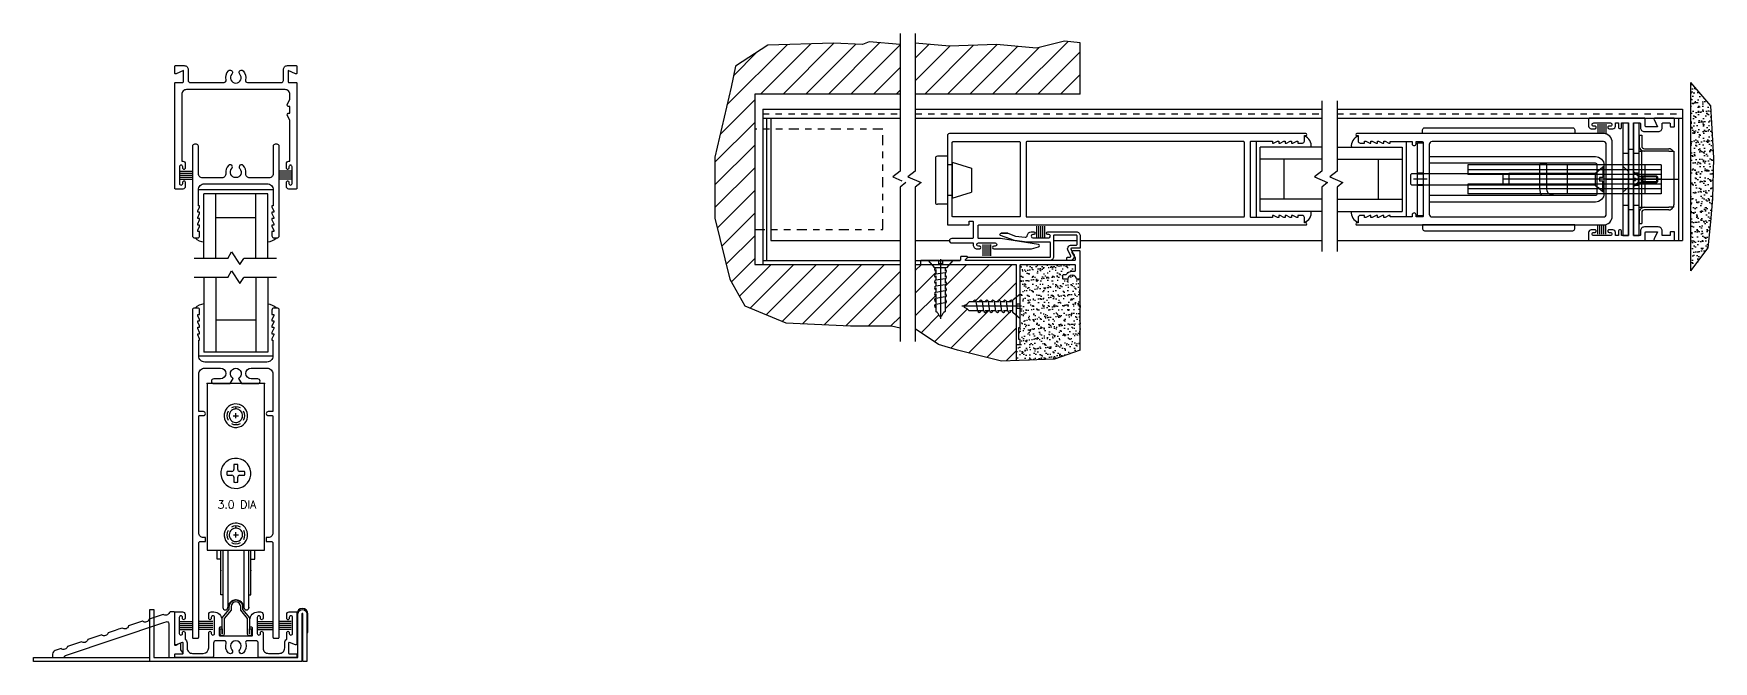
# Model space of a CAD drawing. Extents: x -7 to 43, y -9 to 27.6.
# Drawn here: x -6.07 to 20.16, y 11.14 to 20.94 of the extents above; entities that cross this region are included whole.
import ezdxf
from ezdxf.enums import TextEntityAlignment as Align

# ---------------------------------------------------------------- set-up
doc = ezdxf.new("R2010")
doc.units = 0
doc.header["$LTSCALE"] = 0.25
doc.header["$MEASUREMENT"] = 0
doc.linetypes.add('HIDDEN', pattern=[0.375, 0.25, -0.125])
doc.linetypes.add('PHANTOM2', pattern=[1.25, 0.625, -0.125, 0.125, -0.125, 0.125, -0.125])
doc.layers.get('0').update_dxf_attribs({"linetype": 'CONTINUOUS'})
for name, color, linetype in [('DIM', 7, 'CONTINUOUS'), ('FRAME', 1, 'CONTINUOUS'), ('GLASS-VINYL', 7, 'CONTINUOUS'), ('HEM COVER', 4, 'CONTINUOUS'), ('LATCH', 5, 'CONTINUOUS'), ('MISC', 7, 'CONTINUOUS'), ('POCKET-CLOSER', 1, 'CONTINUOUS'), ('RISER', 7, 'CONTINUOUS'), ('SEAL', 7, 'CONTINUOUS'), ('SILL-PAN', 7, 'CONTINUOUS'), ('STRIKE', 7, 'CONTINUOUS'), ('TEXT', 7, 'CONTINUOUS'), ('VENT', 5, 'CONTINUOUS')]:
    doc.layers.add(name, color=color, linetype=linetype)
doc.styles.get("Standard").update_dxf_attribs({"font": 'simplex.shx'})

# ---------------------------------------------------------------- blocks, each defined once
blk = doc.blocks.new('A$C1D443341')
for p, q in [((0, 0.719), (0, 0.031)), ((0.188, 0.75), (0.031, 0.75)), ((0.188, 0.75), (0.188, 0)), ((0.264, 0.615), (0.188, 0.615)), ((0.264, 0.656), (0.562, 0.563)), ((0.264, 0.656), (0.264, 0.094)), ((0.562, 0.563), (0.562, 0.187)), ((0.188, 0), (0.031, 0)), ((0.264, 0.135), (0.188, 0.135)), ((0.264, 0.094), (0.562, 0.187))]:
    blk.add_line(p, q)
for centre, start, end in [((0.031, 0.719), 90, 180), ((0.031, 0.031), 180, 270)]:
    blk.add_arc(centre, 0.031, start, end)
blk = doc.blocks.new('A$C0DB918E6')
at = {"layer": 'MISC', "xscale": 0.25, "yscale": 0.25, "zscale": 0.25}
blk.add_blockref('A$C1D443341', (0, 0), dxfattribs=at)
blk = doc.blocks.new('3004 STD TOP-RAIL')
at = {"color": 5}
blk.add_lwpolyline([(-0.116, 0.106), (-0.116, 0.106, 0.216769), (-0.156, -0.018, -0.448133), (-0.218, -0.087), (-0.521, -0.087, -0.414214), (-0.583, -0.025), (-0.583, 0.405, 0.414214), (-0.614, 0.436), (-0.646, 0.436, 0.414214), (-0.677, 0.405), (-0.677, -0.993, 0.414214), (-0.646, -1.024), (-0.596, -1.024, 0.414214), (-0.565, -0.993), (-0.565, -0.924), (-0.595, -0.924), (-0.595, -0.904), (-0.565, -0.844), (-0.565, -0.824), (-0.595, -0.824), (-0.595, -0.804), (-0.565, -0.744), (-0.565, -0.724), (-0.595, -0.724), (-0.595, -0.704), (-0.565, -0.644), (-0.565, -0.624), (-0.595, -0.624), (-0.595, -0.604), (-0.565, -0.544), (-0.565, -0.524), (-0.583, -0.524), (-0.583, -0.275, -0.414214), (-0.489, -0.181), (0, -0.181), (0.489, -0.181, -0.414214), (0.583, -0.275), (0.583, -0.524), (0.565, -0.524), (0.565, -0.544), (0.595, -0.604), (0.595, -0.624), (0.565, -0.624), (0.565, -0.644), (0.595, -0.704), (0.595, -0.724), (0.565, -0.724), (0.565, -0.744), (0.595, -0.804), (0.595, -0.824), (0.565, -0.824), (0.565, -0.844), (0.595, -0.904), (0.595, -0.924), (0.565, -0.924), (0.565, -0.993, 0.414214), (0.596, -1.024), (0.646, -1.024, 0.414214), (0.677, -0.993), (0.677, 0.405, 0.414214), (0.646, 0.436), (0.614, 0.436, 0.414214), (0.583, 0.405), (0.583, -0.025, -0.414214), (0.521, -0.087), (0.218, -0.087, -0.448133), (0.156, -0.018, 0.216769), (0.116, 0.106, 0.999998), (0.062, 0.057, -0.651692), (0, -0.084, -0.651692), (-0.062, 0.057, 0.999998), (-0.116, 0.106), (-0.116, 0.106)], format="xyb", dxfattribs=at)
blk = doc.blocks.new('SINGLE TRACK SILL')
blk.add_lwpolyline([(0.518, 0), (0.364, 0, -0.414214), (0.354, 0.01), (0.354, 0.22, 0.414214), (0.314, 0.26), (0.255, 0.26), (0.187, 0.26, 0.499657), (0.158, 0.22, -0.259642), (0.123, 0.07, -1), (0.067, 0.12, 2.247229), (-0.057, 0.12, -1), (-0.113, 0.07, -0.259642), (-0.148, 0.22, 0.499657), (-0.177, 0.26), (-0.254, 0.26), (-0.304, 0.26, 0.414214), (-0.344, 0.22), (-0.344, 0.02, -0.414214), (-0.364, 0), (-0.513, 0), (-0.584, 0), (-0.939, 0, -0.414214), (-0.949, 0.01), (-0.949, 0.044, -0.414214), (-0.939, 0.054), (-0.829, 0.054, 0.414214), (-0.819, 0.064), (-0.819, 0.225, 0.528549), (-0.833, 0.235), (-0.927, 0.198, -0.528549), (-0.949, 0.212), (-0.949, 0.302), (-0.949, 0.7, -0.414214), (-0.939, 0.71), (-0.829, 0.71, -0.414214), (-0.789, 0.67), (-0.789, 0.608, -0.414214), (-0.809, 0.588), (-0.81, 0.588, -0.414214), (-0.829, 0.608), (-0.829, 0.624, 0.414214), (-0.854, 0.648), (-0.855, 0.648, 0.414214), (-0.879, 0.624), (-0.879, 0.373, 0.414214), (-0.855, 0.348), (-0.854, 0.348, 0.414214), (-0.829, 0.373), (-0.829, 0.389, -0.414214), (-0.81, 0.408), (-0.809, 0.408, -0.414214), (-0.789, 0.388), (-0.789, 0.285, -0.250492), (-0.757, 0.225), (-0.757, 0.147, 0.414214), (-0.672, 0.062), (-0.58, 0.062), (-0.504, 0.062, 0.406851), (-0.419, 0.15), (-0.419, 0.334), (-0.419, 0.388, -0.414214), (-0.399, 0.408), (-0.398, 0.408, -0.414214), (-0.379, 0.389), (-0.379, 0.373, 0.414214), (-0.355, 0.348), (-0.354, 0.348, 0.414214), (-0.329, 0.373), (-0.329, 0.624, 0.414214), (-0.354, 0.648), (-0.355, 0.648, 0.414214), (-0.379, 0.624), (-0.379, 0.608, -0.414214), (-0.398, 0.588), (-0.399, 0.588, -0.414214), (-0.419, 0.608), (-0.419, 0.67, -0.414214), (-0.379, 0.71), (-0.356, 0.71), (-0.339, 0.71, -0.414214), (-0.214, 0.585), (-0.214, 0.48, -0.414214), (-0.224, 0.47), (-0.244, 0.47, 0.414214), (-0.254, 0.46), (-0.254, 0.345, 0.414214), (-0.244, 0.335), (0.254, 0.335, 0.414214), (0.264, 0.345), (0.264, 0.46, 0.414214), (0.254, 0.47), (0.234, 0.47, -0.414214), (0.224, 0.48), (0.224, 0.585, -0.414214), (0.349, 0.71), (0.356, 0.71), (0.389, 0.71, -0.414214), (0.429, 0.67), (0.429, 0.608, -0.414214), (0.409, 0.588), (0.408, 0.588, -0.414214), (0.389, 0.608), (0.389, 0.624, 0.414214), (0.364, 0.648), (0.363, 0.648, 0.414214), (0.339, 0.624), (0.339, 0.373, 0.414214), (0.363, 0.348), (0.364, 0.348, 0.414214), (0.389, 0.373), (0.389, 0.389, -0.414214), (0.408, 0.408), (0.409, 0.408, -0.414214), (0.429, 0.388), (0.429, 0.334), (0.429, 0.147, 0.414214), (0.514, 0.062), (0.584, 0.062), (0.682, 0.062, 0.414214), (0.767, 0.147), (0.767, 0.225, -0.250492), (0.799, 0.285), (0.799, 0.388, -0.414214), (0.819, 0.408), (0.819, 0.408, -0.414214), (0.839, 0.389), (0.839, 0.373, 0.414214), (0.863, 0.348), (0.864, 0.348, 0.414214), (0.889, 0.373), (0.889, 0.624, 0.414214), (0.864, 0.648), (0.863, 0.648, 0.414214), (0.839, 0.624), (0.839, 0.608, -0.414214), (0.819, 0.588), (0.818, 0.588, -0.414214), (0.799, 0.608), (0.799, 0.67, -0.414214), (0.839, 0.71), (0.949, 0.71, -0.414214), (0.959, 0.7), (0.959, 0.302), (0.959, 0.212, -0.528549), (0.937, 0.198), (0.843, 0.235, 0.528549), (0.829, 0.225), (0.829, 0.064, 0.414214), (0.839, 0.054), (0.949, 0.054, -0.414214), (0.959, 0.044), (0.959, 0.01, -0.414214), (0.949, 0), (0.614, 0)], format="xyb", close=True)
blk = doc.blocks.new('3048 INT JAMB')
at = {"color": 1}
blk.add_lwpolyline([(0.16, 0.814), (0.16, 0.879), (0.205, 0.879), (0.205, 0.829, 0.4142136), (0.245, 0.789), (0.3055, 0.789, 0.4142136), (0.325, 0.8085), (0.325, 0.809, 0.4142136), (0.305, 0.829), (0.2845, 0.829, -0.4142136), (0.26, 0.8535), (0.26, 0.8545, -0.4142136), (0.2845, 0.879), (0.5455, 0.879, -0.4142136), (0.57, 0.8545), (0.57, 0.8535, -0.4142136), (0.5455, 0.829), (0.525, 0.829, 0.4142136), (0.505, 0.809, 0.4142136), (0.525, 0.789), (0.585, 0.789, 0.4142136), (0.625, 0.829), (0.625, 0.944, 0.4142136), (0.615, 0.954), (-0.25, 0.954, 0.4142136), (-0.26, 0.944), (-0.26, 0.829, -0.4142136), (-0.27, 0.819), (-0.448, 0.819), (-0.3965, 0.9313, 0.5466243), (-0.411, 0.954), (-0.708, 0.954, 0.4142136), (-0.718, 0.944), (-0.718, 0.829, 0.4142136), (-0.708, 0.819), (-0.66, 0.819, 0.4142136), (-0.65, 0.829), (-0.65, 0.869, -0.4142136), (-0.64, 0.879), (-0.533, 0.879, -0.4142136), (-0.523, 0.869), (-0.523, 0.804, 0.4142136), (-0.463, 0.744), (-0.245, 0.744, 0.4142136), (-0.185, 0.804), (-0.185, 0.869, -0.4142136), (-0.175, 0.879), (-0.075, 0.879), (-0.075, 0), (-0.075, -0.879), (-0.175, -0.879, -0.4142136), (-0.185, -0.869), (-0.185, -0.804, 0.4142136), (-0.245, -0.744), (-0.463, -0.744, 0.4142136), (-0.523, -0.804), (-0.523, -0.869, -0.4142136), (-0.533, -0.879), (-0.64, -0.879, -0.4142136), (-0.65, -0.869), (-0.65, -0.829, 0.4142136), (-0.66, -0.819), (-0.708, -0.819, 0.4142136), (-0.718, -0.829), (-0.718, -0.944, 0.4142136), (-0.708, -0.954), (-0.411, -0.954, 0.5466243), (-0.3965, -0.9313), (-0.448, -0.819), (-0.27, -0.819, -0.4142136), (-0.26, -0.829), (-0.26, -0.944, 0.4142136), (-0.25, -0.954), (0.615, -0.954, 0.4142136), (0.625, -0.944), (0.625, -0.829, 0.4142136), (0.585, -0.789), (0.525, -0.789, 0.4142136), (0.505, -0.809), (0.505, -0.809, 0.4142136), (0.525, -0.829), (0.5455, -0.829, -0.4142136), (0.57, -0.8535), (0.57, -0.8545, -0.4142136), (0.5455, -0.879), (0.2845, -0.879, -0.4142136), (0.26, -0.8545), (0.26, -0.8535, -0.4142136), (0.2845, -0.829), (0.305, -0.829, 0.4142136), (0.325, -0.809), (0.325, -0.8085, 0.4142136), (0.3055, -0.789), (0.245, -0.789, 0.4142136), (0.205, -0.829), (0.205, -0.879), (0.16, -0.879), (0.16, -0.814, 0.4142136), (0.135, -0.789), (0.1345, -0.789, 0.4142136), (0.11, -0.8135), (0.11, -0.879), (0, -0.879), (0, 0), (0, 0.879), (0.11, 0.879), (0.11, 0.8135, 0.4142136), (0.1345, 0.789), (0.135, 0.789, 0.4142136)], format="xyb", close=True, dxfattribs=at)
blk = doc.blocks.new('FW1020 STD SILL')
blk.add_lwpolyline([(0.075, 0.457, 1), (-0.075, 0.457), (-0.075, 0.402), (-0.184, 0.272), (-0.184, 0.03, -1), (-0.244, 0.03), (-0.244, 0.109), (-0.214, 0.109), (-0.214, 0.027), (-0.214, 0.283), (-0.105, 0.413), (-0.105, 0.457, -1), (0.105, 0.457), (0.105, 0.413), (0.214, 0.283), (0.214, 0.027), (0.214, 0.109), (0.244, 0.109), (0.244, 0.03, -1), (0.184, 0.03), (0.184, 0.272), (0.075, 0.402)], format="xyb", close=True)
blk = doc.blocks.new('3046 MS HEAD SINGLE TRACK')
blk.add_lwpolyline([(1.76, 1.095), (1.898, 1.095, -0.414214), (1.908, 1.085), (1.908, 0.982, -0.546624), (1.885, 0.968), (1.773, 1.02), (1.773, 0.842, 0.414214), (1.783, 0.831), (1.898, 0.831, -0.414214), (1.908, 0.822), (1.908, -0.821, -0.414214), (1.898, -0.831), (1.783, -0.831, -0.414214), (1.743, -0.791), (1.743, -0.724, -0.414214), (1.762, -0.704), (1.764, -0.704, -0.414214), (1.783, -0.724), (1.783, -0.745, 0.414214), (1.807, -0.769), (1.808, -0.769, 0.414214), (1.833, -0.745), (1.833, -0.484, 0.414214), (1.808, -0.459), (1.807, -0.459, 0.414214), (1.783, -0.484), (1.783, -0.505, -0.414214), (1.764, -0.524), (1.763, -0.524, -0.414214), (1.743, -0.504), (1.743, -0.437, -0.414214), (1.783, -0.397), (1.788, -0.397, 0.414214), (1.798, -0.387), (1.798, 0.245), (1.76, 0.31, -0.57735), (1.786, 0.355), (1.798, 0.355), (1.798, 0.455), (1.786, 0.455, -0.57735), (1.76, 0.5), (1.798, 0.566), (1.798, 0.646, 0.414214), (1.723, 0.721), (0.185, 0.721, 0.414214), (0.11, 0.646), (0.11, -0.387, 0.414214), (0.12, -0.397), (0.125, -0.397, -0.414214), (0.165, -0.437), (0.165, -0.504, -0.414214), (0.145, -0.524), (0.144, -0.524, -0.414214), (0.125, -0.505), (0.125, -0.484, 0.414214), (0.1, -0.459), (0.099, -0.459, 0.414214), (0.075, -0.484), (0.075, -0.745, 0.414214), (0.099, -0.769), (0.1, -0.769, 0.414214), (0.125, -0.745), (0.125, -0.724, -0.414214), (0.144, -0.704), (0.145, -0.704, -0.414214), (0.165, -0.724), (0.165, -0.791, -0.414214), (0.125, -0.831), (0.01, -0.831, -0.414214), (0, -0.821), (0, 0.822, -0.414214), (0.01, 0.831), (0.125, 0.831, 0.414214), (0.135, 0.842), (0.135, 1.02), (0.023, 0.968, -0.546624), (0, 0.982), (0, 1.085, -0.414214), (0.01, 1.095), (0.148, 1.095, -0.414214), (0.21, 1.033), (0.21, 0.863, 0.414214), (0.241, 0.831), (0.771, 0.831, 0.485225), (0.801, 0.87, -0.250378), (0.839, 1.013, -0.505732), (0.896, 1.007), (0.897, 1.006, -0.327538), (0.892, 0.963, 0.652778), (0.954, 0.823, 0.652778), (1.016, 0.963, -0.327538), (1.011, 1.006), (1.012, 1.007, -0.505732), (1.069, 1.013, -0.250378), (1.107, 0.87, 0.485225), (1.137, 0.831), (1.667, 0.831, 0.414214), (1.698, 0.863), (1.698, 1.033, -0.414214)], format="xyb", close=True)
blk = doc.blocks.new('Roller Assy 3p0 Dia - Side(EX)')
at = {"color": 7}
for p, q in [((-0.45, 0), (-0.45, -2.6)), ((0.45, 0), (-0.45, 0)), ((0.45, -2.6), (0.45, 0)), ((-0.03, -1.263), (-0.03, -1.34)), ((0.03, -1.34), (0.03, -1.263)), ((-0.06, -1.37), (-0.137, -1.37)), ((-0.137, -1.43), (-0.06, -1.43)), ((-0.03, -1.46), (-0.03, -1.537)), ((0.03, -1.537), (0.03, -1.46)), ((0.137, -1.37), (0.06, -1.37)), ((0.06, -1.43), (0.137, -1.43)), ((-0.45, -2.6), (0.45, -2.6)), ((-0.293, -2.74), (-0.293, -2.6)), ((0.297, -2.74), (0.297, -2.6)), ((-0.231, -2.74), (-0.293, -2.74)), ((0.235, -2.74), (0.297, -2.74))]:
    blk.add_line(p, q, dxfattribs=at)
at = {"linetype": 'Continuous'}
for p, q in [((-0.039, -0.5), (0.041, -0.5)), ((0.001, -0.54), (0.001, -0.46)), ((-0.038, -2.36), (0.042, -2.36)), ((0.002, -2.4), (0.002, -2.32))]:
    blk.add_line(p, q, dxfattribs=at)
for p, q in [((-0.233, -3.294), (-0.233, -2.6)), ((-0.202, -2.6), (-0.202, -3.492)), ((-0.124, -2.6), (-0.124, -3.494)), ((0.126, -2.6), (0.126, -3.494)), ((0.204, -3.492), (0.204, -2.6)), ((0.235, -3.294), (0.235, -2.6)), ((-0.202, -3.294), (-0.233, -3.294)), ((0.204, -3.294), (0.235, -3.294))]:
    blk.add_line(p, q)
at = {"color": 7}
for centre, radius, start, end in [((0.001, -0.5), 0.183, 106.169, 106.1378), ((0.001, -0.5), 0.105, 131.0231, 130.9828), ((0, -1.4), 0.235, 117.4668, 117.4309), ((0, -1.4), 0.14, 77.6505, 102.3495), ((0, -1.4), 0.14, 167.6505, 192.3495), ((-0.06, -1.34), 0.03, 270, 0), ((-0.06, -1.46), 0.03, 0, 90), ((0, -1.4), 0.14, 257.6505, 282.3495), ((0.06, -1.34), 0.03, 180, 270), ((0.06, -1.46), 0.03, 90, 180), ((0, -1.4), 0.14, 347.6505, 12.3495), ((0.002, -2.36), 0.183, 106.169, 106.1378), ((0.002, -2.36), 0.105, 131.0231, 130.9828)]:
    blk.add_arc(centre, radius, start, end, dxfattribs=at)
at = {"color": 7, "linetype": 'Continuous'}
for centre, start, end in [((0.001, -0.5), 150, 210), ((0.001, -0.5), 60, 120), ((0.001, -0.5), 330, 30), ((0.001, -0.5), 240, 300), ((0.002, -2.36), 150, 210), ((0.002, -2.36), 60, 120), ((0.002, -2.36), 330, 30), ((0.002, -2.36), 240, 300)]:
    blk.add_arc(centre, 0.14, start, end, dxfattribs=at)
for centre, radius, start, end in [((0.001, -3.5), 0.125, 2.8293, 177.1707), ((-0.163, -3.492), 0.0391, 180, 357.1707), ((0.165, -3.492), 0.0391, 182.8293, 0)]:
    blk.add_arc(centre, radius, start, end)
at = {"color": 7, "linetype": 'ByBlock'}
for p in [(-0.45, 0), (0.45, 0), (0.001, -0.38), (0.002, -2.24)]:
    blk.add_point(p, dxfattribs=at)
at = {"color": 0, "linetype": 'ByBlock'}
for p in [(-0.45, 0), (-0.45, 0), (0.45, 0), (0.45, 0), (-0.233, -2.915), (0.235, -2.915), (0.001, -3.375), (-0.124, -3.494), (0.204, -3.492)]:
    blk.add_point(p, dxfattribs=at)
blk.add_text('3.0 DIA', height=0.125).set_placement((0.017, -1.949), align=Align.CENTER)
blk = doc.blocks.new('3027 MAMMOTH B-RAIL')
at = {"color": 0}
blk.add_lwpolyline([(0.475, -0.624, 0.414214), (0.506, -0.655), (0.57, -0.655, -0.414214), (0.58, -0.665), (0.58, -2.484, -0.414214), (0.508, -2.556), (0.475, -2.556), (0.475, -2.618), (0.549, -2.618, -0.414214), (0.58, -2.649), (0.58, -4.116, 0.414214), (0.59, -4.126), (0.667, -4.126, 0.414214), (0.677, -4.116), (0.677, 0.993, 0.414214), (0.646, 1.024), (0.596, 1.024, 0.414214), (0.565, 0.993), (0.565, 0.924), (0.595, 0.924), (0.595, 0.904), (0.565, 0.844), (0.565, 0.824), (0.595, 0.824), (0.595, 0.804), (0.565, 0.744), (0.565, 0.724), (0.595, 0.724), (0.595, 0.704), (0.565, 0.644), (0.565, 0.624), (0.595, 0.624), (0.595, 0.604), (0.565, 0.544), (0.565, 0.524), (0.58, 0.524), (0.58, 0.275, -0.414214), (0.486, 0.181), (-0.486, 0.181, -0.414214), (-0.58, 0.275), (-0.58, 0.524), (-0.565, 0.524), (-0.565, 0.544), (-0.595, 0.604), (-0.595, 0.624), (-0.565, 0.624), (-0.565, 0.644), (-0.595, 0.704), (-0.595, 0.724), (-0.565, 0.724), (-0.565, 0.744), (-0.595, 0.804), (-0.595, 0.824), (-0.565, 0.824), (-0.565, 0.844), (-0.595, 0.904), (-0.595, 0.924), (-0.565, 0.924), (-0.565, 0.993, 0.414214), (-0.596, 1.024), (-0.646, 1.024, 0.414214), (-0.677, 0.993), (-0.677, -4.116, 0.414214), (-0.667, -4.126), (-0.59, -4.126, 0.414214), (-0.58, -4.116), (-0.58, -2.649, -0.414214), (-0.549, -2.618), (-0.475, -2.618), (-0.475, -2.556), (-0.508, -2.556, -0.414214), (-0.58, -2.484), (-0.58, -0.665, -0.414214), (-0.57, -0.655), (-0.506, -0.655, 0.414214), (-0.475, -0.624, 0.414214), (-0.506, -0.593), (-0.57, -0.593, -0.414214), (-0.58, -0.583), (-0.58, -0.007, -0.414214), (-0.486, 0.087), (-0.241, 0.087, -1), (-0.241, -0.081), (-0.343, -0.081, 1), (-0.343, -0.156), (-0.09, -0.156), (-0.042, -0.073, -3.732051), (0.042, -0.073), (0.09, -0.156), (0.342, -0.156, 1), (0.342, -0.081), (0.241, -0.081, -1), (0.241, 0.087), (0.486, 0.087, -0.414214), (0.58, -0.007), (0.58, -0.583, -0.414214), (0.57, -0.593), (0.506, -0.593, 0.414214)], format="xyb", close=True, dxfattribs=at)
blk = doc.blocks.new('A$C02B45EA9')
for p, q in [((0, 0.909), (0.097, 0.793)), ((0.161, 0.909), (0, 0.909)), ((0.288, 0.793), (0.097, 0.793)), ((0.161, 0.909), (0.161, 0.857)), ((0.224, 0.857), (0.161, 0.857)), ((0.192, 0.929), (0.192, 0)), ((0.224, 0.909), (0.224, 0.857)), ((0.385, 0.909), (0.224, 0.909)), ((0.385, 0.909), (0.288, 0.793))]:
    blk.add_line(p, q)
at = {"linetype": 'Continuous'}
for p, q in [((0.142, 0.793), (0.118, 0.79)), ((0.122, 0.793), (0.122, 0.79)), ((0.263, 0.793), (0.263, 0.741)), ((0.267, 0.717), (0.118, 0.695)), ((0.267, 0.623), (0.118, 0.601)), ((0.267, 0.528), (0.118, 0.507)), ((0.122, 0.766), (0.122, 0.696)), ((0.122, 0.671), (0.122, 0.601)), ((0.122, 0.577), (0.122, 0.507)), ((0.263, 0.716), (0.263, 0.647)), ((0.263, 0.622), (0.263, 0.553)), ((0.263, 0.528), (0.263, 0.458)), ((0.267, 0.434), (0.118, 0.412)), ((0.267, 0.34), (0.118, 0.318)), ((0.122, 0.483), (0.122, 0.413)), ((0.122, 0.388), (0.122, 0.319)), ((0.122, 0.307), (0.122, 0.237)), ((0.263, 0.433), (0.263, 0.364)), ((0.263, 0.339), (0.263, 0.237)), ((0.267, 0.246), (0.118, 0.224)), ((0.122, 0.213), (0.122, 0.112)), ((0.186, 0.034), (0.199, 0.034)), ((0.263, 0.245), (0.263, 0.112))]:
    blk.add_line(p, q, dxfattribs=at)
for centre, radius, start, end in [((0.122, 0.766), 0.0244, 90, 270), ((0.122, 0.766), 0.0244, 90, 270), ((0.122, 0.671), 0.0244, 90, 270), ((0.122, 0.671), 0.0244, 90, 270), ((0.122, 0.577), 0.0244, 90, 270), ((0.263, 0.741), 0.0244, 270, 90), ((0.263, 0.647), 0.0244, 270, 90), ((0.263, 0.553), 0.0244, 270, 90), ((0.122, 0.483), 0.0244, 90, 270), ((0.122, 0.483), 0.0244, 90, 270), ((0.122, 0.388), 0.0244, 90, 270), ((0.122, 0.294), 0.0244, 90, 270), ((0.263, 0.458), 0.0244, 270, 90), ((0.263, 0.364), 0.0244, 270, 90), ((0.263, 0.27), 0.0244, 270, 90), ((0.122, 0.2), 0.0244, 90, 270), ((0.034, -0.012), 0.152, 20.7051, 54.5638), ((0.186, 0.044), 0.00998, 191.7651, 270), ((0.199, 0.044), 0.00998, 270, 348.2349), ((0.351, -0.012), 0.152, 125.4362, 159.2949)]:
    blk.add_arc(centre, radius, start, end, dxfattribs=at)
blk = doc.blocks.new('A$C65D31368')
at = {"layer": 'MISC', "extrusion": (0, 0, -1), "xscale": 0.25, "yscale": 0.25, "zscale": -0.25}
blk.add_blockref('A$C02B45EA9', (-0.0962, 0), dxfattribs=at)
blk = doc.blocks.new('3756 2 pc Post Interlocker')
at = {"color": 7}
for p, q in [((-0.678, 0.418), (-0.678, 0.598)), ((-0.647, 0.418), (-0.647, 0.598)), ((-0.616, 0.418), (-0.616, 0.598)), ((-0.585, 0.418), (-0.585, 0.598)), ((-0.554, 0.418), (-0.554, 0.598))]:
    blk.add_line(p, q, dxfattribs=at)
blk.add_lwpolyline([(-1.133, 0.487), (-1.01, 0.442), (-0.862, 0.425, 0.41874), (-0.827, 0.452, -0.384071), (-0.766, 0.508), (-0.726, 0.508, -0.999994), (-0.726, 0.468), (-0.741, 0.468, 1.000003), (-0.741, 0.418), (-0.491, 0.418, 0.999996), (-0.491, 0.468), (-0.506, 0.468, -1), (-0.506, 0.508), (-0.062, 0.508, -0.414214), (0, 0.446), (0, 0.318), (0, 0.262, -0.414214), (-0.01, 0.252), (-0.138, 0.252, 0.577352), (-0.146, 0.237), (-0.103, 0.161, -0.339456), (-0.112, 0.089), (-0.139, 0.062), (-0.2, 0.062, -0.414214), (-0.21, 0.072), (-0.21, 0.102, -0.414214), (-0.2, 0.112), (-0.164, 0.112, 0.198912), (-0.157, 0.115), (-0.147, 0.124, 0.339456), (-0.146, 0.136), (-0.19, 0.212, -0.577352), (-0.138, 0.302), (-0.06, 0.302, 0.414214), (-0.05, 0.312), (-0.05, 0.448, 0.414214), (-0.06, 0.458), (-0.406, 0.458, 0.414214), (-0.416, 0.448), (-0.416, 0.122, -0.414214), (-0.476, 0.062), (-1.784, 0.062, -0.668179), (-1.791, 0.079), (-1.761, 0.109, -0.198912), (-1.754, 0.112), (-0.476, 0.112, 0.414214), (-0.466, 0.122), (-0.466, 0.338, 0.414214), (-0.476, 0.348), (-0.828, 0.348), (-1.028, 0.372), (-1.247, 0.452, -0.701346), (-1.234, 0.487), (-1.133, 0.487), (-1.234, 0.487)], format="xyb")
blk.add_lwpolyline([(-0.08, -0.01), (-0.08, -0.099, -0.414214), (-0.09, -0.109), (-0.126, -0.109, 0.258619), (-0.225, -0.164), (-0.267, -0.164, 0.414214), (-0.277, -0.174), (-0.277, -0.216, 0.414214), (-0.267, -0.226), (-0.188, -0.226, -1), (-0.064, -0.226), (-0.01, -0.226, 0.414214), (0, -0.216), (0, 0.202, 0.414214), (-0.01, 0.212), (-0.116, 0.212, 0.57735), (-0.129, 0.189), (-0.08, 0.105), (-0.08, 0.072, -0.414214), (-0.09, 0.062), (-1.784, 0.062, -0.668179), (-1.791, 0.079), (-1.763, 0.107, 0.668179), (-1.77, 0.124), (-1.86, 0.124, 0.414214), (-1.87, 0.114), (-1.87, 0.072, -0.414214), (-1.88, 0.062), (-2.167, 0.062), (-2.182, 0.047), (-2.197, 0.062), (-2.485, 0.062, 0.414214), (-2.495, 0.052), (-2.495, 0.01, 0.414214), (-2.485, 0), (-1.01, 0, -0.414214), (-1, -0.01), (-1, -1.237, 0.414214), (-0.987, -1.25), (-0.951, -1.25, 0.414214), (-0.938, -1.237), (-0.938, -1.17), (-0.96, -1.17), (-0.96, -0.982), (-0.938, -0.982), (-0.938, -0.01, -0.414214), (-0.928, 0), (-0.09, 0, -0.414214)], format="xyb", close=True)
at = {"color": 7, "extrusion": (0, 0, -1), "xscale": 4, "yscale": 4, "zscale": -4}
blk.add_blockref('A$C65D31368', (1.99, -0.847), dxfattribs=at)
at = {"color": 7, "extrusion": (0, 0, -1), "xscale": 4, "yscale": 4, "zscale": -4, "rotation": 90}
blk.add_blockref('A$C65D31368', (1.847, -0.846), dxfattribs=at)
blk = doc.blocks.new('3752 RISER')
at = {"color": 1}
blk.add_lwpolyline([(0.122, -0.364), (0.095, -0.328), (0.095, -0.241, 0.57735), (0.071, -0.227), (0.015, -0.259, -0.57735), (0, -0.25), (0, 0.25, 0.414214), (-0.016, 0.266), (-0.07, 0.266, 0.321849), (-0.085, 0.255, -0.530341), (-0.184, 0.228), (-0.402, 0.155, -0.564933), (-0.503, 0.121), (-0.721, 0.048, -0.564933), (-0.821, 0.014), (-0.88, -0.005), (-0.933, -0.023), (-1.039, -0.059, -0.564933), (-1.14, -0.092), (-1.358, -0.165, -0.564933), (-1.459, -0.199), (-1.676, -0.272, -0.564933), (-1.777, -0.306), (-1.866, -0.336, 0.322343), (-1.908, -0.394), (-1.908, -0.444), (-1.727, -0.444, -0.324941), (-1.706, -0.414), (-0.17, 0.101), (-0.135, 0.113, -0.512467), (-0.094, 0.083), (-0.094, -0.386), (-0.094, -0.434, 0.414214), (-0.084, -0.444), (-0.01, -0.444, 0.414214), (0, -0.434), (0, -0.4, -0.414214), (0.01, -0.39), (0.109, -0.39, 0.614986)], format="xyb", close=True, dxfattribs=at)
blk = doc.blocks.new('StrikePlateAssy(EX_HI)')
at = {"linetype": 'Continuous'}
for p, q in [((-0.165, 0.688), (-0.205, 0.688)), ((-0.205, 0.517), (-0.205, 0.688)), ((-0.165, 0.517), (-0.165, 0.688)), ((-0.705, 0.437), (-0.625, 0.437)), ((-0.705, 0.437), (-0.705, 0.397)), ((-0.705, -0.398), (-0.705, 0.397)), ((-0.625, 0.477), (-0.245, 0.477)), ((-0.245, 0.437), (-0.625, 0.437)), ((-0.205, 0.437), (-0.245, 0.437)), ((-0.205, 0.437), (-0.205, -0.438)), ((-0.165, 0.437), (-0.205, 0.437)), ((-0.165, 0.437), (-0.165, -0.438)), ((0.09, 0.203), (0, 0.124)), ((0.09, -0.203), (0, -0.124)), ((-0.705, -0.438), (-0.705, -0.398)), ((-0.625, -0.438), (-0.705, -0.438)), ((-0.625, -0.438), (-0.245, -0.438)), ((-0.245, -0.478), (-0.625, -0.478)), ((-0.245, -0.438), (-0.205, -0.438)), ((-0.165, -0.438), (-0.205, -0.438)), ((-0.205, -0.688), (-0.205, -0.518)), ((-0.165, -0.688), (-0.165, -0.518)), ((-0.165, -0.688), (-0.205, -0.688))]:
    blk.add_line(p, q, dxfattribs=at)
for p, q in [((-0.075, 0.406), (-0.165, 0.406)), ((0, 0.469), (-0.075, 0.469)), ((0.09, 0.406), (0, 0.406)), ((-0.436, 0.054), (-0.45, 0.04)), ((-0.45, 0.04), (-0.222, 0.04)), ((-0.45, -0.04), (-0.45, 0.04)), ((-0.197, 0.054), (-0.436, 0.054)), ((-0.436, -0.054), (-0.436, 0.054)), ((0.013, 0), (-0.23, 0)), ((-0.222, 0.04), (-0.197, 0.054)), ((-0.222, -0.054), (-0.222, 0.054)), ((-0.197, -0.054), (-0.197, 0.054)), ((-0.147, 0.051), (-0.197, 0.051)), ((-0.165, 0.095), (-0.165, -0.095)), ((-0.165, 0.095), (-0.075, 0.095)), ((-0.138, 0.065), (-0.165, 0.065)), ((-0.147, 0.051), (-0.075, 0.113)), ((-0.147, -0.051), (-0.147, 0.051)), ((-0.138, 0.065), (-0.075, 0.12)), ((-0.075, 0.02), (-0.105, 0.02)), ((-0.105, -0.019), (-0.105, 0.02)), ((-0.075, 0.113), (-0.075, 0.02)), ((0.173, 0), (-0.07, 0)), ((-0.044, 0), (-0.788, 0)), ((-0.45, -0.04), (-0.222, -0.04)), ((-0.436, -0.054), (-0.45, -0.04)), ((-0.197, -0.054), (-0.436, -0.054)), ((-0.222, -0.04), (-0.197, -0.054)), ((-0.147, -0.051), (-0.197, -0.051)), ((-0.138, -0.065), (-0.165, -0.065)), ((-0.165, -0.095), (-0.075, -0.095)), ((-0.147, -0.051), (-0.075, -0.112)), ((-0.138, -0.065), (-0.075, -0.12)), ((-0.075, -0.019), (-0.105, -0.019)), ((-0.075, -0.112), (-0.075, -0.019)), ((-0.075, -0.406), (-0.165, -0.406)), ((0, -0.469), (-0.075, -0.469)), ((0.09, -0.406), (0, -0.406))]:
    blk.add_line(p, q)
for points in [[(-0.165, -0.875), (-0.075, -0.875), (-0.075, 0.875), (-0.165, 0.875)], [(0, -0.875), (0.09, -0.875), (0.09, 0.875), (0, 0.875)]]:
    blk.add_lwpolyline(points, close=True)
for centre, radius, start, end in [((-0.625, 0.397), 0.08, 90, 150), ((-0.245, 0.517), 0.08, 270, 0), ((-0.245, 0.517), 0.04, 270, 0), ((-0.625, -0.398), 0.08, 210, 270), ((-0.245, -0.518), 0.08, 0, 90), ((-0.245, -0.518), 0.04, 0, 90)]:
    blk.add_arc(centre, radius, start, end, dxfattribs=at)
blk = doc.blocks.new('3767 LEADSILE')
for points in [[(3.769, -0.597), (3.749, -0.597), (3.689, -0.565), (3.669, -0.565), (3.669, -0.597), (3.649, -0.597), (3.589, -0.565), (3.569, -0.565), (3.569, -0.597), (3.549, -0.597), (3.489, -0.565), (3.469, -0.565), (3.469, -0.588), (3.126, -0.588), (3.126, -0.556, 1), (3.064, -0.556), (3.064, -0.588), (2.969, -0.588, -0.414214), (2.954, -0.573), (2.954, 0.573, -0.414214), (2.969, 0.588), (3.064, 0.588), (3.064, 0.556, 1), (3.126, 0.556), (3.126, 0.588), (3.469, 0.588), (3.469, 0.565), (3.489, 0.565), (3.549, 0.597), (3.569, 0.597), (3.569, 0.565), (3.589, 0.565), (3.649, 0.597), (3.669, 0.597), (3.669, 0.565), (3.689, 0.565), (3.749, 0.597), (3.769, 0.597), (3.769, 0.565), (3.789, 0.565), (3.849, 0.597), (3.869, 0.597), (3.869, 0.565), (3.938, 0.565, 0.414214), (3.969, 0.596), (3.969, 0.681), (3.989, 0.681, 1), (3.989, 0.713), (0.14, 0.713, 0.414214), (0, 0.573), (0, -0.573, 0.414214), (0.14, -0.713), (3.989, -0.713, 1), (3.989, -0.681), (3.969, -0.681), (3.969, -0.596, 0.414214), (3.938, -0.565), (3.869, -0.565), (3.869, -0.597), (3.849, -0.597), (3.789, -0.565), (3.769, -0.565)], [(2.814, -0.588, 0.414214), (2.86, -0.542), (2.86, 0.542, 0.414214), (2.814, 0.588), (0.14, 0.588, 0.414214), (0.094, 0.542), (0.094, -0.542, 0.414214), (0.14, -0.588)]]:
    blk.add_lwpolyline(points, format="xyb", close=True)
blk = doc.blocks.new('ARCHETYPE LATCH')
for p, q in [((-0.631, 0.225), (2.389, 0.225)), ((-0.631, 0.225), (-0.631, -0.225)), ((-0.631, 0.15), (2.389, 0.15)), ((-0.631, 0.075), (2.389, 0.075)), ((-0.631, 0), (1.837, 0)), ((-0.381, -0.225), (-0.381, 0.225)), ((0.28, 0.193), (0.28, 0.03)), ((0.401, 0.089), (0.28, 0.193)), ((0.28, 0.03), (0.333, 0.03)), ((0.333, 0.03), (0.333, -0.03)), ((0.401, 0.089), (1.749, 0.089)), ((0.401, 0.089), (0.401, -0.089)), ((0.831, -0.225), (0.831, 0.225)), ((1.262, 0.235), (1.157, 0.235)), ((1.157, -0.145), (1.157, 0.235)), ((1.262, -0.145), (1.262, 0.235)), ((1.837, -0.075), (1.837, 0.075)), ((2.389, 0.225), (2.389, 0.075)), ((-0.631, -0.075), (2.389, -0.075)), ((-0.631, -0.15), (2.389, -0.15)), ((0.28, -0.192), (0.28, -0.03)), ((0.28, -0.03), (0.333, -0.03)), ((0.401, -0.089), (0.28, -0.192)), ((0.401, -0.089), (1.749, -0.089)), ((2.389, -0.075), (2.389, -0.225))]:
    blk.add_line(p, q)
at = {"ltscale": 0.3}
for p, q in [((0.239, 0), (-0.021, 0)), ((0.401, 0), (1.036, 0)), ((3.025, 0), (3.235, 0))]:
    blk.add_line(p, q, dxfattribs=at)
at = {"ltscale": 0.5}
for p, q in [((0.262, 0.206), (0.355, 0.125)), ((3.085, 0.095), (3.175, 0.095)), ((3.085, 0.095), (3.1, 0.08)), ((3.1, 0.08), (3.16, 0.08)), ((3.175, 0.095), (3.16, 0.08)), ((0.355, -0.125), (0.262, -0.205)), ((3.1, -0.08), (3.085, -0.095)), ((3.085, -0.095), (3.175, -0.095)), ((3.16, -0.08), (3.1, -0.08)), ((3.16, -0.08), (3.175, -0.095))]:
    blk.add_line(p, q, dxfattribs=at)
for points in [[(3.064, 0.803), (0.749, 0.803, 0.414214), (0.719, 0.773), (0.719, 0.713), (3.094, 0.713), (3.094, 0.773, 0.414214)], [(3.064, -0.803), (0.749, -0.803, -0.414214), (0.719, -0.773), (0.719, -0.713), (3.094, -0.713), (3.094, -0.773, -0.414214)]]:
    blk.add_lwpolyline(points, format="xyb", close=True)
for points in [[(3.085, -0.568), (3.175, -0.568), (3.175, 0.568), (3.085, 0.568)], [(3.262, 0.093), (1.749, 0.093), (1.749, -0.093), (3.262, -0.093), (3.28, -0.075), (3.28, 0.075)]]:
    blk.add_lwpolyline(points, close=True)
blk.add_lwpolyline([(0.397, -0.355), (2.987, -0.355), (2.987, -0.25), (0.397, -0.25, -0.414214), (0.367, -0.22), (0.367, 0.22, -0.414214), (0.397, 0.25), (2.987, 0.25), (2.987, 0.355), (0.397, 0.355, 0.414214), (0.262, 0.22), (0.262, -0.22, 0.414214), (0.397, -0.355), (1.052, -0.355)], format="xyb")
blk.add_lwpolyline([(-0.631, -0.225), (2.389, -0.225)])
for radius, start in [(0.105, 270), (0.21, 330)]:
    blk.add_arc((1.052, -0.145), radius, start, 360)
blk = doc.blocks.new('*U104')
at = {"xscale": -1}
blk.add_blockref('ARCHETYPE LATCH', (-0.123, 0), dxfattribs=at)
at = {"rotation": 180}
blk.add_blockref('3767 LEADSILE', (-0.255, 0), dxfattribs=at)
blk = doc.blocks.new('3705_3.5in_Pocket_Sightline_Interlocker')
for points in [[(-4.721, -0.713), (-4.403, -0.713, 0.414214), (-4.393, -0.703), (-4.393, -0.661, -0.414214), (-4.383, -0.651), (-4.341, -0.651, -0.414214), (-4.331, -0.661), (-4.331, -0.914, -0.414214), (-4.341, -0.924), (-4.665, -0.924, 1), (-4.665, -0.994), (-4.331, -0.994), (-4.331, -1.022, 0.414214), (-4.269, -1.084), (-4.227, -1.084, 1), (-4.227, -1.044), (-4.247, -1.044, -0.999996), (-4.247, -0.994), (-3.987, -0.994, -1.000003), (-3.987, -1.044), (-4.007, -1.044, 0.999994), (-4.007, -1.084), (-3.419, -1.084), (-3.309, -1.054, 0.811415), (-3.311, -1.015), (-3.903, -0.924), (-4.243, -0.924, -0.414214), (-4.253, -0.914), (-4.253, -0.723, -0.414214), (-4.243, -0.713), (0.865, -0.713, 1), (0.865, -0.681), (0.843, -0.681), (0.843, -0.596, 0.414214), (0.812, -0.565), (0.743, -0.565), (0.743, -0.595), (0.723, -0.595), (0.663, -0.565), (0.643, -0.565), (0.643, -0.595), (0.623, -0.595), (0.563, -0.565), (0.543, -0.565), (0.543, -0.595), (0.523, -0.595), (0.463, -0.565), (0.443, -0.565), (0.443, -0.595), (0.423, -0.595), (0.363, -0.565), (0.343, -0.565), (0.343, -0.595), (0.01, -0.595, -0.414214), (0, -0.585), (0, 0.585, -0.414214), (0.01, 0.595), (0.343, 0.595), (0.343, 0.565), (0.363, 0.565), (0.423, 0.595), (0.443, 0.595), (0.443, 0.565), (0.463, 0.565), (0.523, 0.595), (0.543, 0.595), (0.543, 0.565), (0.563, 0.565), (0.623, 0.595), (0.643, 0.595), (0.643, 0.565), (0.663, 0.565), (0.723, 0.595), (0.743, 0.595), (0.743, 0.565), (0.812, 0.565, 0.414214), (0.843, 0.596), (0.843, 0.681), (0.865, 0.681, 1), (0.865, 0.713), (-4.7, 0.713, 0.414214), (-4.731, 0.682), (-4.731, -0.703, 0.414214)], [(-3.606, -0.588), (-4.645, -0.588, -0.414214), (-4.655, -0.578), (-4.655, 0.578, -0.414214), (-4.645, 0.588), (-3.606, 0.588, -0.414214), (-3.596, 0.578), (-3.596, -0.578, -0.414214)], [(-0.104, 0.588), (-3.492, 0.588, 0.414214), (-3.502, 0.578), (-3.502, -0.578, 0.414214), (-3.492, -0.588), (-0.104, -0.588, 0.414214), (-0.094, -0.578), (-0.094, 0.578, 0.414214)]]:
    blk.add_lwpolyline(points, format="xyb", close=True)

msp = doc.modelspace()

# ---------------------------------------------------------------- hatches: boundary and pattern name
at = {"layer": 'DIM'}
h = msp.add_hatch(dxfattribs=at)
h.set_pattern_fill('ANSI31', color=256, scale=2, style=0)
h.paths.add_polyline_path([(9.27, 16.543), (9.216, 16.588), (9.216, 16.613), (9.188, 16.613, -0.94476), (9.14, 16.61), (9.139, 16.613), (9.094, 16.613, -0.94476), (9.045, 16.61), (9.045, 16.613), (9, 16.613, -0.94476), (8.951, 16.61), (8.951, 16.613), (8.906, 16.613, -0.94476), (8.857, 16.61), (8.856, 16.613), (8.811, 16.613, -0.94476), (8.763, 16.61), (8.762, 16.613), (8.717, 16.613, -0.94476), (8.668, 16.61), (8.668, 16.613), (8.66, 16.613), (8.535, 16.613, 0.148821), (8.465, 16.667, -0.355272), (8.457, 16.676), (8.457, 16.69, -0.355272), (8.465, 16.7, 0.148821), (8.535, 16.754), (8.598, 16.754, -0.94476), (8.647, 16.757), (8.658, 16.683), (8.752, 16.683), (8.742, 16.754), (8.741, 16.754, 0.028405), (8.741, 16.757), (8.741, 16.758, -0.015171), (8.741, 16.757), (8.742, 16.754), (8.787, 16.754, -0.94476), (8.836, 16.757), (8.836, 16.754), (8.881, 16.754, -0.94476), (8.93, 16.757), (8.93, 16.754), (8.975, 16.754, -0.94476), (9.024, 16.757), (9.024, 16.754), (9.07, 16.754, -0.94476), (9.118, 16.757), (9.119, 16.754), (9.164, 16.754, -0.947244), (9.213, 16.757), (9.213, 16.754), (9.216, 16.754), (9.216, 16.778), (9.27, 16.824), (9.27, 17.326, 0.414214), (9.26, 17.336), (8.228, 17.336), (8.182, 17.283), (8.158, 17.283), (8.158, 17.255, -0.94476), (8.161, 17.206), (8.158, 17.206), (8.158, 17.161, -0.94476), (8.161, 17.112), (8.158, 17.112), (8.158, 17.066, -0.94476), (8.161, 17.018), (8.158, 17.017), (8.158, 16.972, -0.94476), (8.161, 16.923), (8.158, 16.923), (8.158, 16.878, -0.94476), (8.161, 16.829), (8.158, 16.829), (8.158, 16.784, -0.94476), (8.161, 16.735), (8.158, 16.734), (8.158, 16.726), (8.158, 16.601, 0.148821), (8.104, 16.531, -0.355272), (8.094, 16.523), (8.08, 16.523, -0.355272), (8.071, 16.531, 0.148821), (8.017, 16.601), (8.017, 16.665, -0.94476), (8.014, 16.714), (8.087, 16.724), (8.087, 16.819), (8.017, 16.808), (8.017, 16.808, 0.028405), (8.014, 16.808), (8.012, 16.808, -0.015171), (8.014, 16.808), (8.017, 16.808), (8.017, 16.853, -0.94476), (8.014, 16.902), (8.017, 16.903), (8.017, 16.948, -0.94476), (8.014, 16.996), (8.017, 16.997), (8.017, 17.042, -0.94476), (8.014, 17.091), (8.017, 17.091), (8.017, 17.136, -0.94476), (8.014, 17.185), (8.017, 17.185), (8.017, 17.231, -0.947244), (8.014, 17.279), (8.017, 17.28), (8.017, 17.283), (7.992, 17.283), (7.947, 17.336), (7.785, 17.336), (7.694, 17.336), (7.694, 16.329), (8.057, 16.088), (8.353, 15.999), (9.04, 15.827), (9.27, 15.836), (9.27, 16.099, -0.024273), (9.27, 16.1)])
h = msp.add_hatch(dxfattribs=at)
h.set_pattern_fill('AR-SAND', color=256, scale=0.06, style=0)
h.paths.add_polyline_path([(10.27, 17.121, -0.414214), (10.26, 17.111), (10.206, 17.111, 1), (10.082, 17.111), (10.003, 17.111, -0.414214), (9.993, 17.121), (9.993, 17.163, -0.414214), (10.003, 17.173), (10.044, 17.173, -0.258619), (10.144, 17.228), (10.18, 17.228, 0.414214), (10.19, 17.238), (10.19, 17.326, 0.414214), (10.18, 17.336), (9.342, 17.336, 0.414214), (9.332, 17.326), (9.332, 16.876), (9.332, 16.876), (9.332, 16.715), (9.332, 16.715), (9.332, 16.652), (9.332, 16.652), (9.332, 16.491), (9.332, 16.491), (9.332, 16.355), (9.31, 16.355), (9.31, 16.167), (9.332, 16.167), (9.332, 16.1, -0.414214), (9.318, 16.087), (9.283, 16.087, -0.386059), (9.27, 16.099), (9.27, 15.836), (9.866, 15.858), (10.27, 16.001)])
at = {"layer": 'MISC'}
h = msp.add_hatch(dxfattribs=at)
h.set_pattern_fill('ANSI31', color=256, scale=2, style=0)
h.set_pattern_definition([(45, (-12.82086, -13.305), (-0.1767767, 0.1767767), [])])
h.paths.add_polyline_path([(7.457, 19.994), (7.457, 20.771), (6.976, 20.812), (6.871, 20.771), (6.419, 20.787), (5.389, 20.756), (4.884, 20.428), (4.816, 20.101), (4.566, 19.01), (4.566, 18.059), (4.8, 17.108), (5.034, 16.688), (5.67, 16.423), (6.684, 16.376), (7.324, 16.376), (7.457, 16.345), (7.457, 17.336), (5.187, 17.336), (5.187, 19.994)])
h = msp.add_hatch(dxfattribs=at)
h.set_pattern_fill('ANSI31', color=256, scale=2, style=0)
h.set_pattern_definition([(45, (-13.82086, -13.335), (-0.1767767, 0.1767767), [])])
h.paths.add_polyline_path([(8.228, 20.74), (7.694, 20.787), (7.694, 19.994), (10.27, 19.994), (10.27, 20.793), (10.022, 20.818), (9.586, 20.709), (8.962, 20.771)])
h = msp.add_hatch(dxfattribs=at)
h.set_pattern_fill('AR-SAND', color=256, scale=0.06, style=0)
h.paths.add_polyline_path([(20.158, 19.001), (20.114, 19.812), (19.802, 20.174), (19.802, 17.235), (20.071, 17.597), (20.114, 18.003), (20.143, 18.364)])

# ---------------------------------------------------------------- linework, layer by layer
at = {"layer": 'GLASS-VINYL'}
for p, q in [((13.017, 19.26), (13.017, 18.07)), ((14.043, 19.165), (13.082, 19.165)), ((13.082, 18.165), (13.082, 19.165)), ((14.043, 18.978), (13.082, 18.978)), ((13.457, 18.353), (13.457, 18.978)), ((-2.334, 18.5), (-3.5, 18.5)), ((-2.417, 18.438), (-3.417, 18.438)), ((-3.417, 17.43), (-3.417, 18.438)), ((-3.23, 17.43), (-3.23, 18.438)), ((-2.605, 17.43), (-2.605, 18.438)), ((-2.417, 17.43), (-2.417, 18.438)), ((14.043, 18.353), (13.082, 18.353)), ((14.043, 18.165), (13.082, 18.165)), ((-2.605, 18.063), (-3.23, 18.063)), ((-3.042, 17.43), (-3.569, 17.43)), ((-3.042, 17.43), (-2.986, 17.535)), ((-2.986, 17.535), (-2.856, 17.338)), ((-2.856, 17.338), (-2.792, 17.43)), ((-2.282, 17.43), (-2.792, 17.43)), ((-3.041, 17.133), (-3.568, 17.133)), ((-3.417, 17.133), (-3.417, 15.968)), ((-3.23, 17.133), (-3.23, 15.968)), ((-3.041, 17.133), (-2.985, 17.238)), ((-2.985, 17.238), (-2.855, 17.041)), ((-2.855, 17.041), (-2.791, 17.133)), ((-2.281, 17.133), (-2.791, 17.133)), ((-2.605, 17.133), (-2.605, 15.968)), ((-2.417, 17.133), (-2.417, 15.968)), ((-2.605, 16.469), (-3.23, 16.469)), ((-2.337, 15.906), (-3.497, 15.906)), ((-2.417, 15.968), (-3.417, 15.968))]:
    msp.add_line(p, q, dxfattribs=at)
at = {"layer": 'GLASS-VINYL', "color": 7}
for p, q in [((14.28, 19.165), (15.298, 19.165)), ((15.298, 19.165), (15.298, 18.165)), ((15.363, 18.077), (15.363, 19.253)), ((14.28, 18.978), (15.298, 18.978)), ((14.923, 18.978), (14.923, 18.353)), ((14.28, 18.353), (15.298, 18.353)), ((14.28, 18.165), (15.298, 18.165))]:
    msp.add_line(p, q, dxfattribs=at)
at = {"layer": 'GLASS-VINYL'}
for points in [[(14.043, 19.891), (14.043, 18.79), (13.929, 18.706), (14.133, 18.615), (14.043, 18.54), (14.043, 17.54)], [(14.28, 19.891), (14.28, 18.79), (14.166, 18.706), (14.37, 18.615), (14.28, 18.54), (14.28, 17.54)]]:
    msp.add_lwpolyline(points, dxfattribs=at)
for centre, radius, start, end in [((13.724, 19.19), 0.153, 350.7597, 72.6458), ((13.724, 18.141), 0.153, 287.3542, 9.2403), ((-3.399, 17.905), 0.218, 224.9356, 265.1823), ((-2.433, 17.907), 0.218, 274.2808, 314.2526), ((-3.399, 16.502), 0.218, 94.8177, 135.0644), ((-2.433, 16.499), 0.218, 45.7474, 85.7192)]:
    msp.add_arc(centre, radius, start, end, dxfattribs=at)
at = {"layer": 'GLASS-VINYL', "color": 7}
for centre, start, end in [((14.656, 19.19), 107.3542, 189.2403), ((14.656, 18.141), 170.7597, 252.6458)]:
    msp.add_arc(centre, 0.153, start, end, dxfattribs=at)
at = {"layer": 'HEM COVER'}
msp.add_lwpolyline([(-1.962, 11.884), (-1.961, 11.594), (-1.946, 11.594), (-1.947, 11.884, -1), (-1.807, 11.884), (-1.807, 11.594), (-1.792, 11.594), (-1.792, 11.884, 1)], format="xyb", close=True, dxfattribs=at)
at = {"layer": 'MISC'}
for p, q in [((7.457, 20.938), (7.457, 18.79)), ((7.694, 20.938), (7.694, 18.79)), ((10.27, 19.994), (10.27, 20.793)), ((5.187, 19.994), (5.187, 17.336)), ((7.457, 19.994), (5.187, 19.994)), ((10.27, 19.994), (7.694, 19.994)), ((19.802, 20.174), (19.802, 17.235)), ((7.694, 18.79), (7.58, 18.706)), ((7.58, 18.706), (7.784, 18.615)), ((7.547, 18.615), (7.457, 18.54)), ((7.457, 18.54), (7.457, 16.132)), ((7.784, 18.615), (7.694, 18.54)), ((7.694, 18.54), (7.694, 16.132)), ((5.187, 17.336), (7.457, 17.336)), ((5.312, 17.399), (7.457, 17.399)), ((7.694, 17.399), (8.393, 17.399)), ((7.694, 17.336), (9.26, 17.336)), ((9.342, 17.336), (10.18, 17.336)), ((10.27, 16.001), (10.27, 17.336)), ((9.27, 16.099), (9.27, 15.836))]:
    msp.add_line(p, q, dxfattribs=at)
at = {"layer": 'MISC', "linetype": 'PHANTOM2'}
for p, q in [((7.457, 18.79), (7.343, 18.706)), ((7.343, 18.706), (7.547, 18.615))]:
    msp.add_line(p, q, dxfattribs=at)
at = {"layer": 'MISC'}
for points in [[(7.457, 20.771), (6.976, 20.812), (6.871, 20.771), (6.419, 20.787), (5.389, 20.756), (4.884, 20.428), (4.816, 20.101), (4.566, 19.01), (4.566, 18.059), (4.8, 17.108), (5.034, 16.688), (5.67, 16.423), (6.684, 16.376), (7.324, 16.376), (7.457, 16.345)], [(10.27, 20.793), (10.022, 20.818), (9.586, 20.709), (8.962, 20.771), (8.228, 20.74), (7.694, 20.787)], [(19.802, 20.174), (20.114, 19.812), (20.158, 19.001), (20.143, 18.364), (20.114, 18.003), (20.071, 17.597), (19.802, 17.235)], [(10.27, 16.001), (9.866, 15.858), (9.04, 15.827), (8.353, 15.999), (8.057, 16.088), (7.694, 16.329)]]:
    msp.add_lwpolyline(points, dxfattribs=at)
at = {"layer": 'POCKET-CLOSER', "linetype": 'PHANTOM2'}
msp.add_lwpolyline([(5.187, 17.884), (7.187, 17.884), (7.187, 19.447), (5.187, 19.447)], close=True, dxfattribs=at)
at = {"layer": 'SEAL', "color": 7}
for p, q in [((18.353, 19.526), (18.353, 19.378)), ((18.384, 19.526), (18.384, 19.378)), ((18.415, 19.526), (18.415, 19.378)), ((18.446, 19.526), (18.446, 19.378)), ((18.477, 19.526), (18.477, 19.378)), ((18.354, 17.808), (18.354, 17.952)), ((18.385, 17.808), (18.385, 17.952)), ((18.416, 17.808), (18.416, 17.952)), ((18.447, 17.808), (18.447, 17.952)), ((18.478, 17.808), (18.478, 17.952))]:
    msp.add_line(p, q, dxfattribs=at)
at = {"layer": 'SEAL'}
for p, q in [((-3.782, 18.791), (-3.594, 18.791)), ((-3.782, 18.76), (-3.594, 18.76)), ((-3.782, 18.729), (-3.594, 18.729)), ((-3.782, 18.698), (-3.594, 18.698)), ((-3.782, 18.667), (-3.594, 18.667)), ((-2.052, 18.791), (-2.24, 18.791)), ((-2.052, 18.76), (-2.24, 18.76)), ((-2.052, 18.729), (-2.24, 18.729)), ((-2.052, 18.698), (-2.24, 18.698)), ((-2.052, 18.667), (-2.24, 18.667)), ((8.751, 17.645), (8.751, 17.47)), ((8.781, 17.645), (8.781, 17.47)), ((8.811, 17.645), (8.811, 17.47)), ((8.841, 17.645), (8.841, 17.47)), ((8.871, 17.645), (8.871, 17.47)), ((-3.788, 11.763), (-3.598, 11.763)), ((-3.788, 11.732), (-3.598, 11.732)), ((-3.788, 11.701), (-3.598, 11.701)), ((-3.788, 11.67), (-3.598, 11.67)), ((-3.788, 11.639), (-3.598, 11.639)), ((-3.274, 11.765), (-3.504, 11.765)), ((-3.274, 11.734), (-3.504, 11.734)), ((-3.274, 11.703), (-3.504, 11.703)), ((-3.274, 11.672), (-3.504, 11.672)), ((-3.274, 11.641), (-3.504, 11.641)), ((-2.568, 11.765), (-2.338, 11.765)), ((-2.568, 11.734), (-2.338, 11.734)), ((-2.568, 11.703), (-2.338, 11.703)), ((-2.568, 11.672), (-2.338, 11.672)), ((-2.568, 11.641), (-2.338, 11.641)), ((-2.054, 11.766), (-2.244, 11.766)), ((-2.054, 11.735), (-2.244, 11.735)), ((-2.054, 11.704), (-2.244, 11.704)), ((-2.054, 11.673), (-2.244, 11.673)), ((-2.054, 11.642), (-2.244, 11.642))]:
    msp.add_line(p, q, dxfattribs=at)
at = {"layer": 'SILL-PAN'}
for p, q in [((5.312, 19.758), (5.312, 17.336)), ((5.312, 19.758), (7.457, 19.758)), ((7.694, 19.758), (14.043, 19.758)), ((14.28, 19.758), (19.677, 19.758)), ((19.677, 19.758), (19.677, 17.711)), ((5.312, 19.619), (7.457, 19.619)), ((5.374, 17.399), (5.374, 19.619)), ((5.437, 19.619), (5.437, 17.711)), ((7.694, 19.619), (14.043, 19.619)), ((14.28, 19.619), (19.677, 19.619)), ((19.615, 19.619), (19.615, 17.711)), ((5.437, 17.711), (7.457, 17.711)), ((7.694, 17.711), (8.227, 17.711)), ((9.854, 17.711), (10.22, 17.711)), ((10.27, 17.711), (14.043, 17.711)), ((14.28, 17.711), (19.677, 17.711)), ((5.312, 17.399), (5.374, 17.399)), ((5.312, 17.336), (7.457, 17.336)), ((-6.075, 11.142), (-6.075, 11.204)), ((-6.075, 11.204), (-4.259, 11.204)), ((-4.259, 11.142), (-6.075, 11.142))]:
    msp.add_line(p, q, dxfattribs=at)
at = {"layer": 'SILL-PAN', "linetype": 'HIDDEN'}
for p, q in [((5.312, 19.689), (7.457, 19.689)), ((7.694, 19.689), (14.043, 19.689)), ((14.28, 19.689), (19.677, 19.689))]:
    msp.add_line(p, q, dxfattribs=at)
at = {"layer": 'SILL-PAN'}
msp.add_lwpolyline([(-1.807, 11.884), (-1.807, 11.142), (-1.869, 11.142), (-1.869, 11.884, 1), (-1.884, 11.884), (-1.884, 11.142), (-4.259, 11.142), (-4.259, 11.954), (-4.196, 11.954), (-4.196, 11.204), (-1.946, 11.204), (-1.946, 11.884, -1)], format="xyb", close=True, dxfattribs=at)

# ---------------------------------------------------------------- block references
at = {"rotation": 180}
msp.add_blockref('3048 INT JAMB', (18.834, 18.665), dxfattribs=at)
for name, p in [('3004 STD TOP-RAIL', (-2.917, 18.775)), ('Roller Assy 3p0 Dia - Side(EX)', (-2.917, 15.476)), ('FW1020 STD SILL', (-2.916, 11.539))]:
    msp.add_blockref(name, p)
at = {"layer": 'FRAME'}
for name, p in [('3046 MS HEAD SINGLE TRACK', (-3.871, 19.344)), ('3756 2 pc Post Interlocker', (10.27, 17.336)), ('SINGLE TRACK SILL', (-2.921, 11.204))]:
    msp.add_blockref(name, p, dxfattribs=at)
at = {"layer": 'LATCH'}
msp.add_blockref('3027 MAMMOTH B-RAIL', (-2.917, 15.632), dxfattribs=at)
at = {"layer": 'RISER'}
msp.add_blockref('3752 RISER', (-3.87, 11.648), dxfattribs=at)
at = {"layer": 'STRIKE', "rotation": 180}
msp.add_blockref('StrikePlateAssy(EX_HI)', (18.834, 18.665), dxfattribs=at)
at = {"layer": 'TEXT', "xscale": 4, "yscale": 4, "zscale": 4}
msp.add_blockref('A$C0DB918E6', (8.008, 18.275), dxfattribs=at)
at = {"layer": 'VENT'}
for name, p in [('*U104', (18.834, 18.665)), ('3705_3.5in_Pocket_Sightline_Interlocker', (12.927, 18.665))]:
    msp.add_blockref(name, p, dxfattribs=at)

doc.saveas('drawing.dxf')
